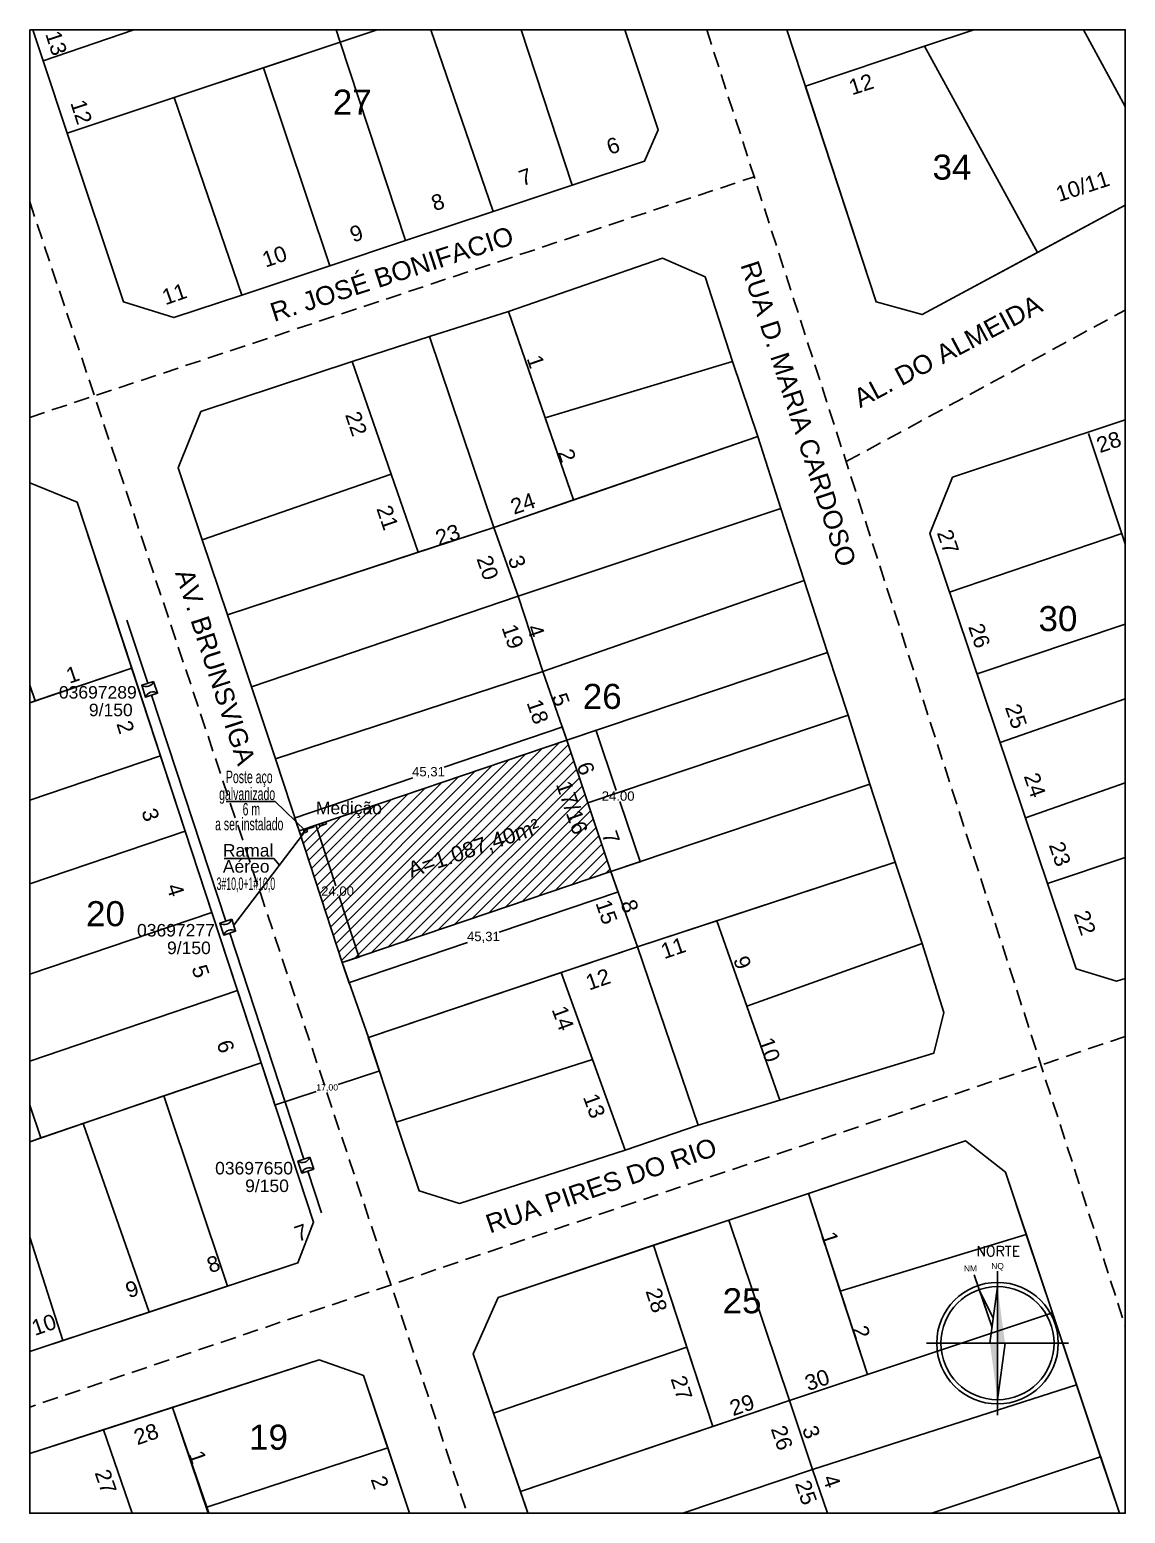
# Model space of a CAD drawing. Header units: millimetres. Extents: x 412 to 646, y 331 to 411.
# Drawn here: x 580.39 to 597.89, y 387.44 to 411.14 of the extents above; entities that cross this region are included whole.
import ezdxf
from ezdxf.enums import TextEntityAlignment as Align

# ---------------------------------------------------------------- set-up
doc = ezdxf.new("R2010")
doc.units = ezdxf.units.MM
doc.linetypes.add('HIDDEN', pattern=[0.375, 0.25, -0.125])
for name, color, linetype in [('Alvenaria', 8, 'Continuous'), ('carimbo', 7, 'Continuous'), ('Elétrico', 5, 'Continuous'), ('EQUIPAMENTOS', 3, 'Continuous'), ('projecao', 4, 'HIDDEN'), ('Telefonia', 3, 'Continuous'), ('texto', 7, 'Continuous'), ('Texto - Elétrica', 3, 'Continuous')]:
    doc.layers.add(name, color=color, linetype=linetype)
doc.layers.add('Cota', color=7, linetype='Continuous', lineweight=25)
doc.styles.add('ARIAL', font='arial.ttf')
doc.styles.add('ROMAND', font='arial.ttf')
doc.styles.add('ROMANT', font='romant')
doc.dimstyles.new('cotass', dxfattribs={"dimtxt": 0.1, "dimasz": 0.01, "dimexe": 0.01, "dimexo": 0, "dimgap": 0.01, "dimtad": 0, "dimtih": 1, "dimtoh": 1, "dimdec": 0, "dimlfac": 1000, "dimzin": 4, "dimdsep": 46, "dimtxsty": 'ARIAL', "dimblk": 'OBLIQUE', "dimcen": 0, "dimdle": 0.01, "dimclrd": 7, "dimclre": 7, "dimclrt": 3, "dimadec": 0, "dimazin": 1, "dimtfac": 1, "dimtdec": 0, "dimtix": 1, "dimtofl": 0, "dimtmove": 0, "dimatfit": 3, "dimldrblk": 'OPEN30', "dimfxl": 0, "dimtolj": 1, "dimtzin": 0, "dimlwd": -1, "dimarcsym": 0})

# ---------------------------------------------------------------- blocks, each defined once
blk = doc.blocks.new('_Oblique')
at = {"color": 0, "linetype": 'ByBlock', "lineweight": -2}
blk.add_line((-0.5, -0.5), (0.5, 0.5), dxfattribs=at)
blk = doc.blocks.new('*D70')
at = {"layer": 'Cota', "color": 7, "lineweight": -2, "transparency": 16777216}
for p, q in [((588.97, 399.788), (589.447, 399.948)), ((589.676, 397.688), (590.153, 397.848))]:
    blk.add_line(p, q, dxfattribs=at)
at = {"layer": 'Cota', "color": 7, "transparency": 16777216}
for p, q in [((589.434, 399.955), (589.761, 398.982)), ((590.147, 397.836), (589.82, 398.809))]:
    blk.add_line(p, q, dxfattribs=at)
at = {"layer": 'DEFPOINTS', "color": 0, "transparency": 16777216}
for p in [(589.437, 399.945), (588.97, 399.788), (589.676, 397.688)]:
    blk.add_point(p, dxfattribs=at)
at = {"layer": 'Cota', "color": 7, "transparency": 16777216, "xscale": 0.01, "yscale": 0.01, "zscale": 0.01}
for p, rotation in [((589.437, 399.945), 108.5882823860836), ((590.144, 397.845), 288.5882823860836)]:
    blk.add_blockref('_Oblique', p, dxfattribs=dict(at, rotation=rotation))
at = {"layer": 'Cota', "color": 3, "transparency": 16777216, "insert": (589.791, 398.895), "char_height": 0.15, "attachment_point": 5, "style": 'ARIAL'}
blk.add_mtext('\\A1;24.00', dxfattribs=at)
blk = doc.blocks.new('_Open30')
at = {"color": 0, "linetype": 'ByBlock', "lineweight": -2}
for p, q in [((-1, 0.3), (0, 0)), ((0, 0), (-1, -0.3)), ((0, 0), (-1, 0))]:
    blk.add_line(p, q, dxfattribs=at)
blk = doc.blocks.new('*D71')
at = {"layer": 'Cota', "color": 7, "transparency": 16777216}
for p, q in [((588.909, 399.999), (587.014, 399.356)), ((584.615, 398.542), (586.511, 399.185))]:
    blk.add_line(p, q, dxfattribs=at)
at = {"layer": 'Cota', "color": 7, "lineweight": -2, "transparency": 16777216}
for p, q in [((588.97, 399.788), (588.897, 400.005)), ((584.695, 398.338), (584.622, 398.555))]:
    blk.add_line(p, q, dxfattribs=at)
at = {"layer": 'DEFPOINTS', "color": 0, "transparency": 16777216}
for p in [(588.9, 399.996), (588.97, 399.788), (584.695, 398.338)]:
    blk.add_point(p, dxfattribs=at)
at = {"layer": 'Cota', "color": 7, "transparency": 16777216, "xscale": 0.01, "yscale": 0.01, "zscale": 0.01}
for p, rotation in [((588.9, 399.996), 18.73597466963692), ((584.625, 398.546), 198.7359746696369)]:
    blk.add_blockref('_Oblique', p, dxfattribs=dict(at, rotation=rotation))
at = {"layer": 'Cota', "color": 3, "transparency": 16777216, "insert": (586.762, 399.271), "char_height": 0.15, "attachment_point": 5, "style": 'ARIAL'}
blk.add_mtext('\\A1;45,31', dxfattribs=at)
blk = doc.blocks.new('*D72')
at = {"layer": 'Cota', "color": 7, "lineweight": -2, "transparency": 16777216}
for p, q in [((589.676, 397.688), (589.789, 397.355)), ((585.383, 396.238), (585.495, 395.905))]:
    blk.add_line(p, q, dxfattribs=at)
at = {"layer": 'Cota', "color": 7, "transparency": 16777216}
for p, q in [((589.795, 397.368), (587.89, 396.724)), ((585.483, 395.911), (587.387, 396.554))]:
    blk.add_line(p, q, dxfattribs=at)
at = {"layer": 'DEFPOINTS', "color": 0, "transparency": 16777216}
for p in [(589.676, 397.688), (585.383, 396.238), (585.492, 395.914)]:
    blk.add_point(p, dxfattribs=at)
at = {"layer": 'Cota', "color": 7, "transparency": 16777216, "xscale": 0.01, "yscale": 0.01, "zscale": 0.01}
for p, rotation in [((589.786, 397.364), 18.65983298043305), ((585.492, 395.914), 198.659832980433)]:
    blk.add_blockref('_Oblique', p, dxfattribs=dict(at, rotation=rotation))
at = {"layer": 'Cota', "color": 3, "transparency": 16777216, "insert": (587.639, 396.639), "char_height": 0.15, "attachment_point": 5, "style": 'ARIAL'}
blk.add_mtext('\\A1;45,31', dxfattribs=at)
blk = doc.blocks.new('*D73')
at = {"layer": 'Cota', "color": 7, "lineweight": -2, "transparency": 16777216}
for p, q in [((584.695, 398.338), (584.975, 398.43)), ((585.383, 396.238), (585.663, 396.33))]:
    blk.add_line(p, q, dxfattribs=at)
at = {"layer": 'Cota', "color": 7, "transparency": 16777216}
for p, q in [((584.963, 398.436), (585.281, 397.463)), ((585.657, 396.317), (585.338, 397.29))]:
    blk.add_line(p, q, dxfattribs=at)
at = {"layer": 'DEFPOINTS', "color": 0, "transparency": 16777216}
for p in [(584.695, 398.338), (585.653, 396.327), (585.383, 396.238)]:
    blk.add_point(p, dxfattribs=at)
at = {"layer": 'Cota', "color": 7, "transparency": 16777216, "xscale": 0.01, "yscale": 0.01, "zscale": 0.01}
for p, rotation in [((584.966, 398.427), 108.1274610038362), ((585.653, 396.327), 288.1274610038362)]:
    blk.add_blockref('_Oblique', p, dxfattribs=dict(at, rotation=rotation))
at = {"layer": 'Cota', "color": 3, "transparency": 16777216, "insert": (585.31, 397.377), "char_height": 0.15, "attachment_point": 5, "style": 'ARIAL'}
blk.add_mtext('\\A1;24.00', dxfattribs=at)
blk = doc.blocks.new('*D74')
at = {"layer": 'Cota', "color": 7, "lineweight": -2, "transparency": 16777216}
for p, q in [((585.801, 395.038), (585.979, 394.497)), ((584.137, 394.492), (584.315, 393.95))]:
    blk.add_line(p, q, dxfattribs=at)
at = {"layer": 'Cota', "color": 7, "transparency": 16777216}
for p, q in [((585.986, 394.509), (585.318, 394.29)), ((584.302, 393.957), (584.97, 394.176))]:
    blk.add_line(p, q, dxfattribs=at)
at = {"layer": 'DEFPOINTS', "color": 0, "transparency": 16777216}
for p in [(585.801, 395.038), (584.137, 394.492), (584.312, 393.96)]:
    blk.add_point(p, dxfattribs=at)
at = {"layer": 'Cota', "color": 7, "transparency": 16777216, "xscale": 0.01, "yscale": 0.01, "zscale": 0.01}
for p, rotation in [((585.976, 394.506), 18.17298431495181), ((584.312, 393.96), 198.1729843149519)]:
    blk.add_blockref('_Oblique', p, dxfattribs=dict(at, rotation=rotation))
at = {"layer": 'Cota', "color": 3, "transparency": 16777216, "insert": (585.144, 394.233), "char_height": 0.1, "attachment_point": 5, "style": 'ARIAL'}
blk.add_mtext('\\A1;17,00', dxfattribs=at)

msp = doc.modelspace()

# ---------------------------------------------------------------- hatches: boundary and pattern name
at = {"layer": 'carimbo'}
h = msp.add_hatch(dxfattribs=at)
h.set_pattern_fill('ANSI31', color=253, style=0)
h.set_pattern_definition([(45, (514.79208, 352.73806), (-0.08838835, 0.08838835), [])])
h.paths.add_polyline_path([(585.382702, 396.238064), (584.695202, 398.338064), (588.970202, 399.788064), (589.676452, 397.688064)])

# ---------------------------------------------------------------- linework, layer by layer
at = {"layer": 'Alvenaria'}
for p, q in [((583.533069, 398.806509), (584.311921, 398.806509)), ((584.311921, 398.806509), (584.798986, 398.342496)), ((583.499911, 397.895909), (584.289238, 397.895909)), ((584.289238, 397.895909), (584.382328, 397.794256))]:
    msp.add_line(p, q, dxfattribs=at)
msp.add_lwpolyline([(583.499911, 397.895909), (584.289238, 397.895909), (584.382328, 397.794256)], dxfattribs=at)
at = {"layer": 'carimbo'}
for p, q in [((597.301452, 404.688064), (597.892077, 402.923666)), ((597.83724, 403.087482), (595.085464, 402.150707)), ((595.523798, 400.847425), (597.892077, 401.640196)), ((595.892847, 399.750145), (597.892077, 400.448169)), ((596.297426, 398.547225), (597.892077, 399.106112)), ((596.650305, 397.498023), (597.892077, 397.912732)), ((595.850208, 390.156174), (595.850208, 391.307608)), ((595.850208, 390.156174), (595.850208, 391.307608)), ((595.763487, 390.408933), (595.476536, 391.245288)), ((595.729786, 390.156174), (595.850208, 391.059342)), ((595.729786, 390.156174), (595.850208, 391.059342)), ((595.783287, 390.557434), (595.557105, 391.010459)), ((595.850208, 390.156174), (594.714794, 390.156174)), ((595.970631, 390.156174), (595.850208, 389.253006)), ((595.850208, 390.156174), (595.850208, 389.00474)), ((595.970631, 390.156174), (595.850208, 389.253006)), ((595.850208, 390.156174), (595.850208, 389.00474)), ((595.850208, 390.156174), (596.985622, 390.156174))]:
    msp.add_line(p, q, dxfattribs=at)
for points in [[(580.392077, 411.138064), (597.892077, 411.138064), (597.892077, 387.438064), (580.392077, 387.438064)], [(584.128951, 410.530567), (585.351452, 410.938064), (586.397466, 407.769075), (585.185806, 407.366196), (584.128951, 410.530567), (584.128951, 410.530567), (584.128951, 410.530567)], [(592.783322, 410.236218), (594.683379, 410.873321), (596.487393, 407.579345), (594.645202, 406.588064), (593.913952, 406.788064), (592.783322, 410.236218), (592.783322, 410.236218), (592.783322, 410.236218)], [(582.702075, 410.054945), (584.128951, 410.530567), (585.185806, 407.366196), (583.77923, 406.898506), (582.702075, 410.054945), (582.702075, 410.054945), (582.702075, 410.054945)], [(580.993022, 409.485264), (582.702075, 410.054945), (583.77923, 406.898506), (582.695202, 406.538064), (581.888952, 406.788064), (580.993022, 409.485264), (580.993022, 409.485264), (580.993022, 409.485264)], [(588.627491, 404.936262), (588.038952, 406.638064), (590.501452, 407.488064), (591.182702, 407.188064), (591.620202, 405.838064), (588.627491, 404.936262), (588.627491, 404.936262), (588.627491, 404.936262)], [(589.080538, 403.626192), (587.807702, 403.188064), (586.776452, 406.238064), (588.038952, 406.638064), (589.080538, 403.626192), (589.080538, 403.626192), (589.080538, 403.626192)], [(587.807702, 403.188064), (586.594838, 402.78912), (585.545202, 405.838064), (586.776452, 406.238064), (587.807702, 403.188064), (587.807702, 403.188064), (587.807702, 403.188064)], [(585.545202, 405.838064), (586.164114, 404.040272), (583.145202, 402.988064), (582.763952, 404.138064), (583.126452, 405.038064), (585.545202, 405.838064), (585.545202, 405.838064), (585.545202, 405.838064)], [(589.080538, 403.626192), (588.627491, 404.936262), (591.620202, 405.838064), (592.020202, 404.638064), (589.080538, 403.626192), (589.080538, 403.626192), (589.080538, 403.626192)], [(588.195202, 402.088064), (587.807702, 403.188064), (592.020202, 404.638064), (592.388952, 403.488064), (588.195202, 402.088064), (588.195202, 402.088064), (588.195202, 402.088064)], [(586.164114, 404.040272), (586.594838, 402.78912), (583.551452, 401.788064), (583.145202, 402.988064), (586.164114, 404.040272), (586.164114, 404.040272), (586.164114, 404.040272)], [(588.588952, 400.888064), (588.195202, 402.088064), (592.388952, 403.488064), (592.763952, 402.338064), (588.588952, 400.888064), (588.588952, 400.888064), (588.588952, 400.888064)], [(587.807702, 403.188064), (588.195202, 402.088064), (583.932702, 400.638064), (583.551452, 401.788064), (587.807702, 403.188064), (587.807702, 403.188064), (587.807702, 403.188064)], [(588.970202, 399.788064), (588.588952, 400.888064), (592.763952, 402.338064), (593.132702, 401.188064), (588.970202, 399.788064), (588.970202, 399.788064), (588.970202, 399.788064)], [(588.195202, 402.088064), (588.588952, 400.888064), (584.320202, 399.488064), (583.932702, 400.638064), (588.195202, 402.088064), (588.195202, 402.088064), (588.195202, 402.088064)], [(589.307267, 398.785816), (588.970202, 399.788064), (593.132702, 401.188064), (593.463952, 400.188064), (589.307267, 398.785816), (589.307267, 398.785816), (589.307267, 398.785816)], [(588.588952, 400.888064), (588.970202, 399.788064), (584.695202, 398.338064), (584.320202, 399.488064), (588.588952, 400.888064), (588.588952, 400.888064), (588.588952, 400.888064)], [(589.676452, 397.688064), (589.307267, 398.785816), (593.463952, 400.188064), (593.813952, 399.088064), (589.676452, 397.688064), (589.676452, 397.688064), (589.676452, 397.688064)], [(590.101452, 396.488064), (589.676452, 397.688064), (593.813952, 399.088064), (594.213952, 397.838064), (590.101452, 396.488064), (590.101452, 396.488064), (590.101452, 396.488064)], [(589.676452, 397.688064), (590.101452, 396.488064), (585.801452, 395.038064), (585.382702, 396.238064), (589.676452, 397.688064), (589.676452, 397.688064), (589.676452, 397.688064)], [(591.846836, 395.538641), (591.365315, 396.90295), (594.213952, 397.838064), (594.645202, 396.538064), (591.846836, 395.538641), (591.846836, 395.538641), (591.846836, 395.538641)], [(590.101452, 396.488064), (591.365315, 396.90295), (592.376452, 394.038064), (591.070202, 393.638064), (590.101452, 396.488064), (590.101452, 396.488064), (590.101452, 396.488064)], [(592.376452, 394.038064), (591.846836, 395.538641), (594.645202, 396.538064), (594.995202, 395.438064), (594.832702, 394.788064), (592.376452, 394.038064), (592.376452, 394.038064), (592.376452, 394.038064)], [(588.882109, 396.076891), (590.101452, 396.488064), (591.070202, 393.638064), (589.901452, 393.238064), (588.882109, 396.076891), (588.882109, 396.076891), (588.882109, 396.076891)], [(588.882109, 396.076891), (589.380993, 394.68752), (586.245202, 393.688064), (585.801452, 395.038064), (588.882109, 396.076891), (588.882109, 396.076891), (588.882109, 396.076891)], [(582.533113, 394.105216), (584.089952, 394.636341), (584.926452, 392.088064), (584.676452, 391.438064), (583.554312, 391.067235), (582.533113, 394.105216), (582.533113, 394.105216), (582.533113, 394.105216)], [(589.380993, 394.68752), (589.901452, 393.238064), (587.257702, 392.388064), (586.613952, 392.588064), (586.245202, 393.688064), (589.380993, 394.68752), (589.380993, 394.68752), (589.380993, 394.68752)], [(581.247932, 393.666768), (582.533113, 394.105216), (583.554312, 391.067235), (582.302575, 390.653579), (581.247932, 393.666768), (581.247932, 393.666768), (581.247932, 393.666768)], [(593.337856, 390.985674), (592.829573, 392.547402), (595.338952, 393.388064), (595.976452, 392.888064), (596.309574, 391.890777), (593.337856, 390.985674), (593.337856, 390.985674), (593.337856, 390.985674)], [(593.771451, 389.653065), (592.526452, 389.238064), (591.557146, 392.121128), (592.829573, 392.547402), (593.771451, 389.653065), (593.771451, 389.653065), (593.771451, 389.653065)], [(592.526452, 389.238064), (591.302039, 388.824577), (590.357733, 391.719314), (591.557146, 392.121128), (592.526452, 389.238064), (592.526452, 389.238064), (592.526452, 389.238064)], [(593.771451, 389.653065), (593.337856, 390.985674), (596.309574, 391.890777), (596.727858, 390.638534), (593.771451, 389.653065), (593.771451, 389.653065), (593.771451, 389.653065)], [(590.357733, 391.719314), (590.889181, 390.090178), (587.801452, 389.038064), (587.476452, 389.988064), (587.876452, 390.888064), (590.357733, 391.719314), (590.357733, 391.719314), (590.357733, 391.719314)], [(592.895202, 388.138064), (592.526452, 389.238064), (596.727858, 390.638534), (597.111702, 389.4894), (592.895202, 388.138064), (592.895202, 388.138064), (592.895202, 388.138064)], [(583.220202, 387.538064), (582.67294, 389.130099), (585.013952, 389.888064), (585.726452, 389.638064), (586.110516, 388.486918), (583.220202, 387.538064), (583.220202, 387.538064), (583.220202, 387.538064)], [(590.889181, 390.090178), (591.302039, 388.824577), (588.230398, 387.787275), (587.801452, 389.038064), (590.889181, 390.090178), (590.889181, 390.090178), (590.889181, 390.090178)]]:
    msp.add_lwpolyline(points, close=True, dxfattribs=at)
for points in [[(582.055618, 411.138064), (580.607702, 410.638064), (580.444011, 411.138064)], [(585.284785, 411.138064), (585.351452, 410.938064), (580.993022, 409.485264), (580.607702, 410.638064), (582.055618, 411.138064)], [(586.799765, 411.138064), (587.796471, 408.234247), (586.397466, 407.769075), (585.351452, 410.938064), (585.943416, 411.138064)], [(588.243639, 411.138064), (589.058675, 408.653933), (587.796471, 408.234247), (586.799765, 411.138064)], [(589.896987, 411.138064), (590.432702, 409.538064), (590.213952, 409.038064), (589.058675, 408.653933), (588.243639, 411.138064)], [(592.487612, 411.138064), (593.913952, 406.788064), (594.645202, 406.588064), (597.892077, 408.335203)], [(597.892077, 408.335203), (596.487393, 407.579345), (594.683379, 410.873321), (595.47288, 411.138064)], [(597.892077, 409.909264), (597.222309, 411.138064)], [(597.892077, 404.904738), (595.132702, 403.988064), (594.770202, 403.088064), (597.107702, 396.138064), (597.751452, 395.938064), (597.892077, 395.982619)], [(580.392077, 403.901613), (581.151452, 403.588064), (582.021853, 400.93651), (580.478106, 400.41468), (580.392077, 400.667231)], [(580.392077, 403.901613), (581.151452, 403.588064), (584.926452, 392.088064), (584.676452, 391.438064), (580.392077, 390.022224)], [(580.392077, 400.3856), (582.021853, 400.93651), (582.480475, 399.539385), (580.392077, 398.832244)], [(580.392077, 400.667231), (580.478106, 400.41468), (580.392077, 400.3856)], [(580.392077, 398.832244), (582.480475, 399.539385), (582.875588, 398.335729), (580.392077, 397.493188)], [(580.392077, 397.493188), (582.875588, 398.335729), (583.301452, 397.038064), (580.392077, 396.049392)], [(580.392077, 396.049392), (583.301452, 397.038064), (583.710871, 395.791156), (580.392077, 394.661469)], [(580.392077, 394.661469), (583.710871, 395.791156), (584.089952, 394.636341), (580.570974, 393.435819), (580.392077, 393.958302)], [(580.392077, 393.958302), (580.570974, 393.435819), (580.392876, 393.37453)], [(580.392077, 393.374255), (581.247932, 393.666768), (582.302575, 390.653579), (580.923325, 390.197783), (580.392077, 391.849052)], [(588.350031, 387.438064), (587.476452, 389.988064), (587.876452, 390.888064), (595.338952, 393.388064), (595.976452, 392.888064), (597.796906, 387.438064)], [(580.392077, 391.849052), (580.923325, 390.197783), (580.392077, 390.022224)], [(580.392077, 388.391609), (585.013952, 389.888064), (585.726452, 389.638064), (586.460452, 387.438064)], [(593.135827, 387.438064), (592.895202, 388.138064), (597.111702, 389.4894), (597.496172, 388.338389), (594.803237, 387.438064)], [(588.350031, 387.438064), (588.230398, 387.787275), (592.526452, 389.238064), (592.895202, 388.138064), (590.822357, 387.438064)], [(582.029469, 387.438064), (581.568942, 388.772651), (582.67294, 389.130099), (583.241753, 387.438064)], [(580.392077, 388.391609), (581.568942, 388.772651), (582.028014, 387.438064)], [(583.252894, 387.438064), (583.220202, 387.538064), (586.110516, 388.486918), (586.460452, 387.438064)], [(594.803237, 387.438064), (597.496172, 388.338389), (597.796906, 387.438064)], [(590.822357, 387.438064), (592.895202, 388.138064), (593.135827, 387.438064)]]:
    msp.add_lwpolyline(points, dxfattribs=at)
at = {"layer": 'carimbo', "color": 5}
msp.add_lwpolyline([(585.382702, 396.238064), (584.695202, 398.338064), (588.970202, 399.788064), (589.676452, 397.688064), (585.382702, 396.238064)], dxfattribs=at)
at = {"layer": 'carimbo'}
for radius in [0.971051, 0.903168]:
    msp.add_circle((595.850208, 390.156174), radius, dxfattribs=at)
for points in [[(595.850208, 390.156174), (595.970631, 390.156174), (595.850208, 391.059342), (595.850208, 390.156174)], [(595.970631, 390.156174), (595.850208, 390.156174), (595.850208, 391.059342)], [(595.850208, 390.156174), (595.970631, 390.156174), (595.850208, 391.059342), (595.850208, 390.156174)], [(595.970631, 390.156174), (595.850208, 390.156174), (595.850208, 391.059342)], [(595.729786, 390.156174), (595.850208, 390.156174), (595.850208, 389.253006)], [(595.729786, 390.156174), (595.850208, 390.156174), (595.850208, 389.253006)]]:
    msp.add_solid(points, dxfattribs=at)
at = {"layer": 'Elétrico'}
for points in [[(582.371764, 400.727779), (582.434141, 400.537755), (582.244117, 400.475378), (582.18174, 400.665401)], [(583.619312, 396.927302), (583.681689, 396.737278), (583.491665, 396.674901), (583.429288, 396.864925)], [(584.866859, 393.126825), (584.929237, 392.936801), (584.739213, 392.874424), (584.676836, 393.064448)]]:
    msp.add_lwpolyline(points, close=True, dxfattribs=at)
msp.add_circle((584.798986, 398.342496), 0.02914, dxfattribs=at)
for centre, start, end in [((582.25336, 400.767849), 235.042882, 341.3030867), ((582.362521, 400.435307), 55.042882, 161.3030867), ((583.500908, 396.967372), 235.042882, 341.3030867), ((583.610069, 396.634831), 55.042882, 161.3030867), ((584.748456, 393.166895), 235.042882, 341.3030867), ((584.857616, 392.834354), 55.042882, 161.3030867)]:
    msp.add_arc(centre, 0.125, start, end, dxfattribs=at)
at = {"layer": 'projecao'}
for points in [[(591.205366, 411.138064), (597.892077, 390.42349)], [(580.392077, 404.9445), (591.963952, 408.788064)], [(580.392077, 408.38846), (587.381689, 387.438064)], [(593.432702, 404.238064), (597.892077, 406.659444)], [(597.892077, 395.055649), (580.392077, 389.135459)]]:
    msp.add_lwpolyline(points, dxfattribs=at)
at = {"layer": 'Telefonia'}
for p, q in [((582.276752, 400.69659), (581.946194, 401.703588)), ((583.5243, 396.896113), (582.339129, 400.506566)), ((584.771848, 393.095636), (583.586677, 396.706089))]:
    msp.add_line(p, q, dxfattribs=at)
at = {"layer": 'Texto - Elétrica', "linetype": 'HIDDEN', "ltscale": 0.5}
msp.add_line((584.817373, 398.365103), (585.021421, 398.432084), dxfattribs=at)
at = {"layer": 'Texto - Elétrica'}
for p, q in [((585.026332, 398.417125), (585.016217, 398.446947)), ((585.026332, 398.417125), (585.021274, 398.432036)), ((585.026332, 398.417125), (585.133379, 398.452265)), ((585.133379, 398.452265), (585.122909, 398.483135)), ((583.6505, 396.83229), (584.781611, 398.319102)), ((584.834225, 392.905613), (585.052966, 392.239249))]:
    msp.add_line(p, q, dxfattribs=at)

# ---------------------------------------------------------------- texts
at = {"layer": 'carimbo'}
for tag, height, style, p in [('NORTE', 0.162288, 'ROMANT', (595.8614, 391.545817)), ('NM', 0.096, 'ROMAND', (595.417557, 391.301448)), ('NQ', 0.096, 'ROMAND', (595.850961, 391.341195))]:
    msp.add_attdef(tag, text='NM', height=height, dxfattribs=dict(at, style=style)).set_placement(p, align=Align.CENTER)
at = {"layer": 'EQUIPAMENTOS', "style": 'ARIAL'}
for s, p in [('03697289', (580.858926, 400.452877)), ('9/150', (581.338251, 400.171318)), ('Medição', (584.96394, 398.604622)), ('Ramal', (583.477505, 397.928291)), ('Aéreo', (583.477505, 397.673222)), ('03697277', (582.106473, 396.6524)), ('9/150', (582.585799, 396.370841)), ('03697650', (583.354021, 392.851923)), ('9/150', (583.833347, 392.570364))]:
    msp.add_text(s, height=0.2, dxfattribs=at).set_placement(p)
for s, width, p in [('Poste aço', 0.6, (583.526838, 399.10174)), ('galvanizado', 0.6, (583.418306, 398.831879)), ('6 m', 0.6, (583.793236, 398.585356)), ('a ser instalado', 0.6, (583.354173, 398.348695)), ('3#10,0+1#10,0', 0.5, (583.37696, 397.395561))]:
    msp.add_text(s, height=0.2, dxfattribs=dict(at, width=width)).set_placement(p)
at = {"layer": 'texto', "style": 'ARIAL'}
for s, height, rotation, p in [('13', 0.25, 288, (580.638923, 411.07026)), ('12', 0.25, 17.9999999, (593.526452, 410.088064)), ('12', 0.25, 288, (581.038923, 409.97026)), ('6', 0.25, 18.9999998, (589.659345, 409.135426)), ('7', 0.25, 18.9999998, (588.259345, 408.635426)), ('10/11', 0.25, 17.9999999, (596.832256, 408.383871)), ('8', 0.25, 18.9999998, (586.859345, 408.235426)), ('R. JOSÉ BONIFACIO', 0.3, 17.9999999, (584.296189, 406.4691)), ('9', 0.25, 18.9999998, (585.559345, 407.735426)), ('10', 0.25, 18.9999998, (584.159345, 407.335426)), ('RUA D. MARIA CARDOSO', 0.3, 288, (591.74157, 407.382231)), ('11', 0.25, 18.9999998, (582.559345, 406.735426)), ('AL. DO ALMEIDA', 0.3, 27.9999999, (593.656602, 405.089399)), ('1', 0.25, 289, (588.326452, 405.888064)), ('22', 0.25, 289, (585.426452, 404.988064)), ('28', 0.25, 18.9999998, (597.485395, 404.371306)), ('2', 0.25, 289, (588.826452, 404.388064)), ('24', 0.25, 18.9999998, (588.126452, 403.388064)), ('21', 0.25, 289, (585.926452, 403.488064)), ('23', 0.25, 18.9999998, (586.926452, 402.888064)), ('27', 0.25, 289, (594.879679, 403.101696)), ('20', 0.25, 289, (587.526452, 402.688064)), ('3', 0.25, 289, (588.026452, 402.688064)), ('AV. BRUNSVIGA', 0.3, 288, (582.712172, 402.462209)), ('19', 0.25, 289, (587.926452, 401.588064)), ('4', 0.25, 289, (588.326452, 401.588064)), ('26', 0.25, 289, (595.379679, 401.601696)), ('1', 0.25, 18.9999998, (581.026452, 400.688064)), ('5', 0.25, 289, (588.726452, 400.488064)), ('18', 0.25, 289, (588.326452, 400.388064)), ('25', 0.25, 289, (595.966752, 400.314929)), ('2', 0.25, 288, (581.774041, 400.051173)), ('6', 0.25, 289, (589.126452, 399.388064)), ('17/16', 0.25, 289, (588.795891, 399.083984)), ('24', 0.25, 289, (596.266752, 399.214929)), ('3', 0.25, 288, (582.174041, 398.651173)), ('A=1.087,40m²', 0.25, 18.9999998, (586.484496, 397.589497)), ('7', 0.25, 289, (589.526452, 398.288064)), ('23', 0.25, 289, (596.666752, 398.114929)), ('4', 0.25, 288, (582.574041, 397.451173)), ('15', 0.25, 289, (589.426452, 397.188064)), ('8', 0.25, 289, (589.826452, 397.188064)), ('22', 0.25, 289, (597.066752, 397.014929)), ('11', 0.25, 18.9999998, (590.526452, 396.288064)), ('9', 0.25, 289, (591.626452, 396.288064)), ('5', 0.25, 288, (582.974041, 396.151173)), ('12', 0.25, 18.9999998, (589.326452, 395.788064)), ('14', 0.25, 290, (588.726452, 395.488064)), ('6', 0.25, 288, (583.374041, 394.951173)), ('10', 0.25, 289, (592.026452, 394.988064)), ('13', 0.25, 290, (589.226452, 394.088064)), ('RUA PIRES DO RIO', 0.3, 18.9999998, (587.741932, 391.906456)), ('7', 0.25, 18.9999998, (584.675716, 391.771094)), ('1', 0.25, 288, (593.026452, 391.888064)), ('8', 0.25, 18.9999998, (583.275716, 391.271094)), ('9', 0.25, 18.9999998, (581.975716, 390.871094)), ('28', 0.25, 288, (590.226452, 390.988064)), ('10', 0.25, 18.9999998, (580.475716, 390.271094)), ('2', 0.25, 288, (593.526452, 390.388064)), ('27', 0.25, 288, (590.626452, 389.588064)), ('30', 0.25, 18.9999998, (592.826452, 389.388064)), ('29', 0.25, 18.9999998, (591.626452, 388.988064)), ('28', 0.25, 18.9999998, (582.109654, 388.523968)), ('26', 0.25, 289, (592.226452, 388.788064)), ('3', 0.25, 289, (592.726452, 388.788064)), ('1', 0.25, 289, (582.926452, 388.388064)), ('27', 0.25, 289, (581.426452, 388.088064)), ('2', 0.25, 289, (585.835623, 387.983088)), ('4', 0.25, 289, (593.053505, 388.003113)), ('25', 0.25, 289, (592.612953, 387.915041))]:
    msp.add_text(s, height=height, rotation=rotation, dxfattribs=at).set_placement(p)
for s, p in [('27', (585.233598, 409.780219)), ('34', (594.812517, 408.742795)), ('30', (596.50569, 401.530525)), ('26', (589.226452, 400.288064)), ('20', (581.29237, 396.817143)), ('25', (591.45958, 390.633477)), ('19', (583.896008, 388.45441))]:
    msp.add_text(s, height=0.4, dxfattribs=at).set_placement(p)

# ---------------------------------------------------------------- dimensions: what is measured, and where the dimension line sits
at = {"layer": 'Cota'}
for p1, p2, distance, text, picture, middle in [((584.695202, 398.338064), (588.970202, 399.788064), 0.219134, '45,31', '*D71', (586.762314, 399.270586)), ((589.676452, 397.688064), (588.970202, 399.788064), -0.492886, '24.00', '*D70', (589.790501, 398.895179)), ((584.695202, 398.338064), (585.382702, 396.238064), 0.284918, '24.00', '*D73', (585.309728, 397.376711)), ((589.676452, 397.688064), (585.382702, 396.238064), 0.341588, '45,31', '*D72', (587.638867, 396.639432))]:
    dim = msp.add_aligned_dim(p1=p1, p2=p2, distance=distance, text=text, dimstyle='cotass', override={"dimtxt": 0.15}, dxfattribs=at)
    dim.commit()
    dim.dimension.update_dxf_attribs({"geometry": picture, "text_midpoint": middle})
dim = msp.add_aligned_dim(p1=(585.801452, 395.038064), p2=(584.137393, 394.491819), distance=0.559823, text='17,00', dimstyle='cotass', dxfattribs=at)
dim.commit()
dim.dimension.update_dxf_attribs({"geometry": '*D74', "text_midpoint": (585.144024, 394.233043)})

doc.saveas('drawing.dxf')
